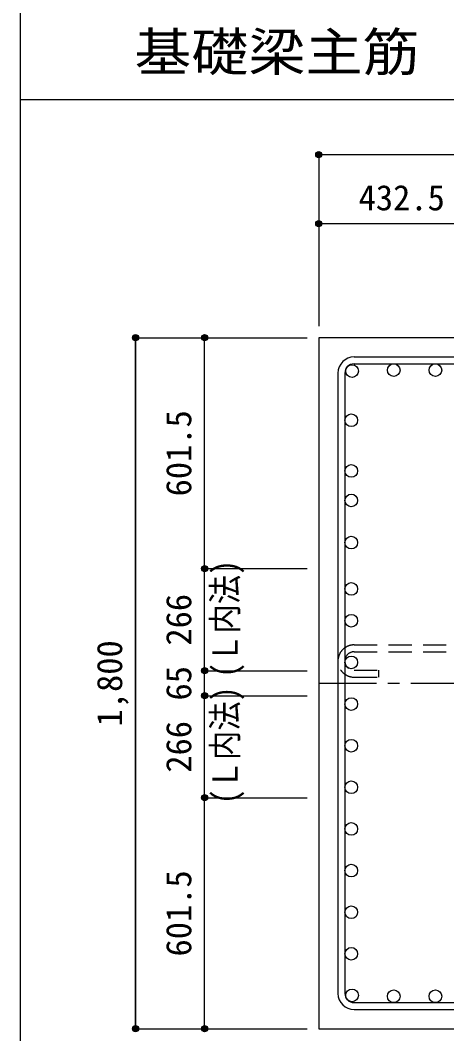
# Model space of a CAD drawing. Units: millimetres at full size, sheet at 1:30. Extents: x -5973 to 5954, y -4195 to 4201.
# Drawn here: x -5973 to -4863, y -2655 to -15 of the extents above; entities that cross this region are included whole.
import ezdxf
from ezdxf.enums import TextEntityAlignment as Align

# ---------------------------------------------------------------- set-up
doc = ezdxf.new("R2010")
doc.units = ezdxf.units.MM
doc.header["$LTSCALE"] = 30
doc.header["$PDMODE"] = 32
doc.header["$PDSIZE"] = 15
doc.linetypes.add('CHAIN1', pattern=[8, 5, -1, 1, -1])
doc.linetypes.add('DASHED2', pattern=[3, 2, -1])
for name, color, linetype in [('0-1_躯体線', 2, 'Continuous'), ('0-3_立上り筋', 3, 'Continuous'), ('0-4_フープ筋', 7, 'Continuous'), ('0-7_文字', 4, 'Continuous'), ('0-C', 7, 'DASHED2'), ('0-D_寸法', 4, 'Continuous'), ('6-7_文字', 7, 'Continuous'), ('F-0_枠', 6, 'Continuous')]:
    doc.layers.add(name, color=color, linetype=linetype)
doc.styles.add('ＭＳ ゴシック', font='')
doc.styles.get('ＭＳ ゴシック').set_extended_font_data('MS Gothic')

msp = doc.modelspace()

# ---------------------------------------------------------------- linework, layer by layer
at = {"layer": '0-1_躯体線'}
for p, q in [((-2995.8, -842.16), (-5195.8, -842.16)), ((-5195.8, -842.16), (-5195.8, -2642.16)), ((-5195.8, -2642.16), (-4637.8, -2642.16))]:
    msp.add_line(p, q, dxfattribs=at)
at = {"layer": '0-3_立上り筋'}
for centre in [(-5109.1, -928.86), (-5000.66, -926.66), (-4892.22, -926.66), (-5111.3, -1057.16), (-5111.3, -1189.16), (-5111.3, -1266.16), (-5111.3, -1375.91), (-5111.3, -1496.66), (-5111.3, -1579.5), (-5111.3, -1687.94), (-5111.3, -1796.38), (-5111.3, -1904.82), (-5111.3, -2013.26), (-5111.3, -2121.7), (-5111.3, -2230.15), (-5111.3, -2338.59), (-5111.3, -2447.03), (-5109.1, -2555.47), (-5000.66, -2557.66), (-4892.22, -2557.66)]:
    msp.add_circle(centre, 16.5, dxfattribs=at)
at = {"layer": '0-4_フープ筋'}
for p, q in [((-5103.8, -892.16), (-3487.8, -892.16)), ((-5103.8, -910.16), (-3487.8, -910.16)), ((-5145.8, -934.16), (-5145.8, -2550.16)), ((-5127.8, -934.16), (-5127.8, -2550.16)), ((-5103.8, -2574.16), (-3487.8, -2574.16)), ((-5103.8, -2592.16), (-3487.8, -2592.16))]:
    msp.add_line(p, q, dxfattribs=at)
for centre, radius, start, end in [((-5103.8, -934.16), 42, 90, 180), ((-5103.8, -934.16), 24, 90, 180), ((-5103.8, -2550.16), 42, 180, 270), ((-5103.8, -2550.16), 24, 180, 270)]:
    msp.add_arc(centre, radius, start, end, dxfattribs=at)
at = {"layer": '0-C'}
for p, q in [((-5103.8, -1642.28), (-3487.8, -1642.28)), ((-5103.8, -1660.28), (-3487.8, -1660.28)), ((-5103.8, -1708.28), (-5039.8, -1708.28))]:
    msp.add_line(p, q, dxfattribs=at)
msp.add_lwpolyline([(-5103.8, -1726.28), (-5039.8, -1726.28), (-5039.8, -1708.28)], dxfattribs=at)
for radius in [42, 24]:
    msp.add_arc((-5103.8, -1684.28), radius, 90, 270, dxfattribs=at)
at = {"layer": '0-D_寸法'}
for p, q in [((-5195.8, -365.12), (-5195.8, -545.12)), ((-5195.8, -365.12), (-5195.8, -545.12)), ((-5195.8, -365.12), (-3395.8, -365.12)), ((-5195.8, -365.12), (-3395.8, -365.12)), ((-5195.8, -545.12), (-5195.8, -812.16)), ((-4763.3, -545.12), (-5195.8, -545.12)), ((-5195.8, -545.12), (-5195.8, -812.16)), ((-5672.84, -842.16), (-5492.84, -842.16)), ((-5672.84, -842.16), (-5492.84, -842.16)), ((-5672.84, -842.16), (-5672.84, -2642.16)), ((-5672.84, -2642.16), (-5672.84, -842.16)), ((-5492.84, -1443.66), (-5492.84, -842.16)), ((-5492.84, -842.16), (-5225.8, -842.16)), ((-5492.84, -1709.66), (-5492.84, -1443.66)), ((-5492.84, -1443.66), (-5225.8, -1443.66)), ((-5492.84, -1443.66), (-5225.8, -1443.66)), ((-5492.84, -1774.66), (-5492.84, -1709.66)), ((-5492.84, -1709.66), (-5225.8, -1709.66)), ((-5492.84, -2040.66), (-5492.84, -1774.66)), ((-5492.84, -1774.66), (-5225.8, -1774.66)), ((-5492.84, -2642.16), (-5492.84, -2040.66)), ((-5492.84, -2040.66), (-5225.8, -2040.66)), ((-5672.84, -2642.16), (-5492.84, -2642.16)), ((-5492.84, -2642.16), (-5225.8, -2642.16)), ((-5492.84, -2642.16), (-5225.8, -2642.16))]:
    msp.add_line(p, q, dxfattribs=at)
at = {"layer": '0-D_寸法', "linetype": 'CHAIN1'}
msp.add_line((-5195.8, -1742.16), (-3395.8, -1742.16), dxfattribs=at)
at = {"layer": '0-D_寸法'}
for centre, radius in [((-5195.8, -365.12), 8), ((-5195.8, -365.12), 7.2), ((-5195.8, -365.12), 6.4), ((-5195.8, -365.12), 5.6), ((-5195.8, -365.12), 4.8), ((-5195.8, -365.12), 4), ((-5195.8, -365.12), 3.2), ((-5195.8, -365.12), 2.4), ((-5195.8, -365.12), 1.6), ((-5195.8, -365.12), 0.8), ((-5195.8, -545.12), 8), ((-5195.8, -545.12), 7.2), ((-5195.8, -545.12), 6.4), ((-5195.8, -545.12), 5.6), ((-5195.8, -545.12), 4.8), ((-5195.8, -545.12), 4), ((-5195.8, -545.12), 3.2), ((-5195.8, -545.12), 2.4), ((-5195.8, -545.12), 1.6), ((-5195.8, -545.12), 0.8), ((-5672.84, -842.16), 8), ((-5672.84, -842.16), 7.2), ((-5672.84, -842.16), 6.4), ((-5672.84, -842.16), 5.6), ((-5672.84, -842.16), 4.8), ((-5672.84, -842.16), 4), ((-5672.84, -842.16), 3.2), ((-5672.84, -842.16), 2.4), ((-5672.84, -842.16), 1.6), ((-5672.84, -842.16), 0.8), ((-5492.84, -842.16), 8), ((-5492.84, -842.16), 7.2), ((-5492.84, -842.16), 6.4), ((-5492.84, -842.16), 5.6), ((-5492.84, -842.16), 4.8), ((-5492.84, -842.16), 4), ((-5492.84, -842.16), 3.2), ((-5492.84, -842.16), 2.4), ((-5492.84, -842.16), 1.6), ((-5492.84, -842.16), 0.8), ((-5492.84, -1443.66), 8), ((-5492.84, -1443.66), 7.2), ((-5492.84, -1443.66), 6.4), ((-5492.84, -1443.66), 5.6), ((-5492.84, -1443.66), 4.8), ((-5492.84, -1443.66), 4), ((-5492.84, -1443.66), 3.2), ((-5492.84, -1443.66), 2.4), ((-5492.84, -1443.66), 1.6), ((-5492.84, -1443.66), 0.8), ((-5492.84, -1709.66), 8), ((-5492.84, -1709.66), 7.2), ((-5492.84, -1709.66), 6.4), ((-5492.84, -1709.66), 5.6), ((-5492.84, -1709.66), 4.8), ((-5492.84, -1709.66), 4), ((-5492.84, -1709.66), 3.2), ((-5492.84, -1709.66), 2.4), ((-5492.84, -1709.66), 1.6), ((-5492.84, -1709.66), 0.8), ((-5492.84, -1774.66), 8), ((-5492.84, -1774.66), 7.2), ((-5492.84, -1774.66), 6.4), ((-5492.84, -1774.66), 5.6), ((-5492.84, -1774.66), 4.8), ((-5492.84, -1774.66), 4), ((-5492.84, -1774.66), 3.2), ((-5492.84, -1774.66), 2.4), ((-5492.84, -1774.66), 1.6), ((-5492.84, -1774.66), 0.8), ((-5492.84, -2040.66), 8), ((-5492.84, -2040.66), 7.2), ((-5492.84, -2040.66), 6.4), ((-5492.84, -2040.66), 5.6), ((-5492.84, -2040.66), 4.8), ((-5492.84, -2040.66), 4), ((-5492.84, -2040.66), 3.2), ((-5492.84, -2040.66), 2.4), ((-5492.84, -2040.66), 1.6), ((-5492.84, -2040.66), 0.8), ((-5672.84, -2642.16), 8), ((-5672.84, -2642.16), 7.2), ((-5672.84, -2642.16), 6.4), ((-5672.84, -2642.16), 5.6), ((-5672.84, -2642.16), 4.8), ((-5672.84, -2642.16), 4), ((-5672.84, -2642.16), 3.2), ((-5672.84, -2642.16), 2.4), ((-5492.84, -2642.16), 8), ((-5492.84, -2642.16), 7.2), ((-5492.84, -2642.16), 6.4), ((-5492.84, -2642.16), 5.6), ((-5492.84, -2642.16), 4.8), ((-5492.84, -2642.16), 4), ((-5492.84, -2642.16), 3.2), ((-5492.84, -2642.16), 2.4), ((-5672.84, -2642.16), 1.6), ((-5672.84, -2642.16), 0.8), ((-5492.84, -2642.16), 1.6), ((-5492.84, -2642.16), 0.8)]:
    msp.add_circle(centre, radius, dxfattribs=at)
at = {"layer": '0-D_寸法', "color": 7}
for p in [(-5195.8, -365.12), (-5195.8, -365.12), (-5195.8, -545.12), (-5195.8, -545.12), (-5672.84, -842.16), (-5492.84, -842.16), (-5492.84, -842.16), (-5492.84, -1443.66), (-5492.84, -1443.66), (-5492.84, -1709.66), (-5492.84, -1709.66), (-5492.84, -1774.66), (-5492.84, -1774.66), (-5492.84, -2040.66), (-5492.84, -2040.66), (-5672.84, -2642.16), (-5492.84, -2642.16), (-5492.84, -2642.16)]:
    msp.add_point(p, dxfattribs=at)
at = {"layer": 'F-0_枠'}
msp.add_line((-5972.88, 4201.15), (-5972.88, -4195.24), dxfattribs=at)
at = {"layer": 'F-0_枠', "color": 2}
msp.add_line((-5972.88, -222.05), (3723.6, -222.05), dxfattribs=at)

# ---------------------------------------------------------------- texts
at = {"layer": '0-7_文字', "style": 'ＭＳ ゴシック', "width": 0.85}
for p in [(-5387.2, -1727.39), (-5387.2, -2056.94)]:
    msp.add_text('(Ｌ内法)', height=65.98, rotation=90, dxfattribs=at).set_placement(p, align=Align.BOTTOM_LEFT)
at = {"layer": '0-D_寸法', "style": 'ＭＳ ゴシック'}
msp.add_text('432.5', height=65.98, dxfattribs=at).set_placement((-5092.05, -530.12), align=Align.BOTTOM_LEFT)
for s, p in [('601.5', (-5507.84, -1255.41)), ('266', (-5507.84, -1644.16)), ('1,800', (-5687.84, -1854.66)), ('65', (-5507.84, -1787.16)), ('266', (-5507.84, -1975.16)), ('601.5', (-5507.84, -2453.91))]:
    msp.add_text(s, height=65.98, rotation=90, dxfattribs=at).set_placement(p, align=Align.BOTTOM_LEFT)
at = {"layer": '6-7_文字', "color": 2, "style": 'ＭＳ ゴシック', "width": 1.1}
msp.add_text('\u3000\u3000基礎梁主筋\u3000７本タイプ', height=98.97, dxfattribs=at).set_placement((-5972.88, -177.05), align=Align.BOTTOM_LEFT)

doc.saveas('drawing.dxf')
